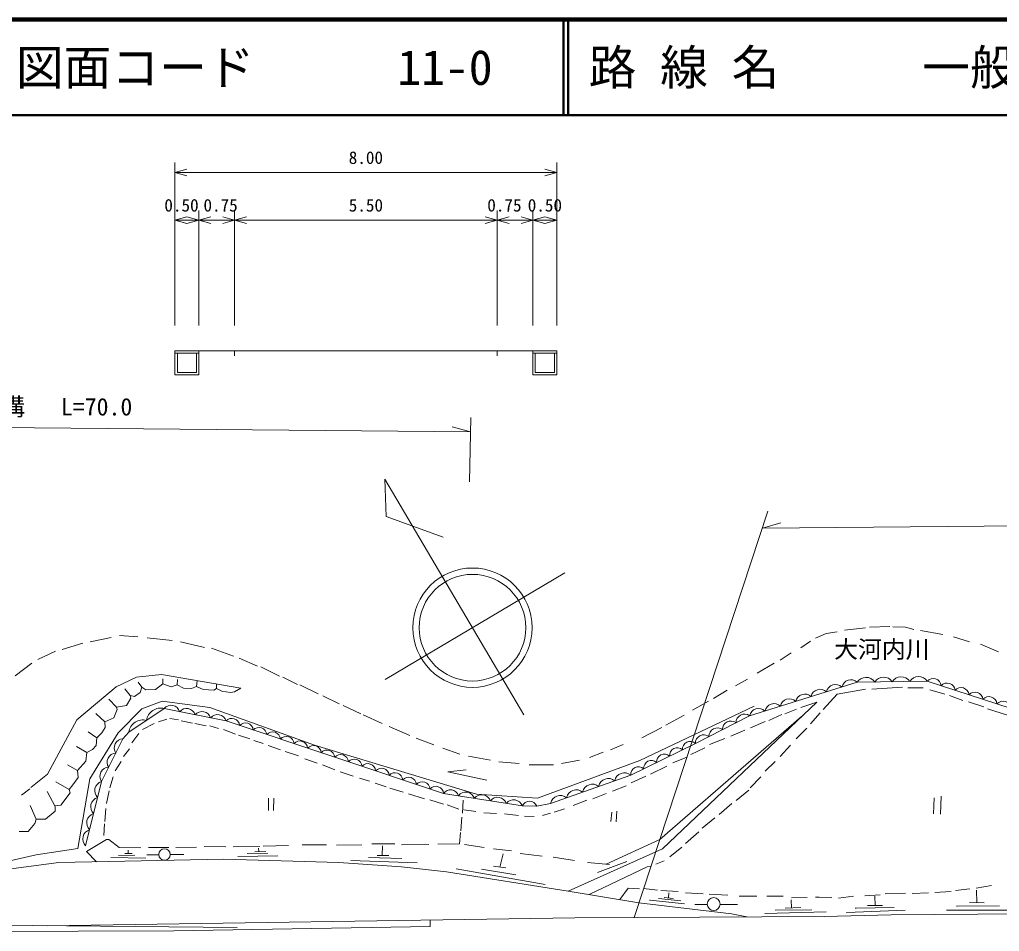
# Model space of a CAD drawing. Units: millimetres on the paper, enlarged 1000 times, with parts at other scales. Extents: x 40000 to 680000, y 20000 to 380000.
# Drawn here: x 120774 to 223416, y 284534 to 380000 of the extents above; entities that cross this region are included whole.
import ezdxf
from ezdxf.enums import TextEntityAlignment as Align

# ---------------------------------------------------------------- set-up
doc = ezdxf.new("R2010")
doc.units = ezdxf.units.MM
doc.header["$LTSCALE"] = 1000
for name, color, linetype, lineweight in [('M-TTL', 2, 'Continuous', 140), ('M-TTL-LINE', 7, 'Continuous', 50), ('M-TTL-TXT', 7, 'Continuous', 13), ('M-WORK', 1, 'Continuous', 13)]:
    doc.layers.add(name, color=color, linetype=linetype, lineweight=lineweight)
doc.styles.add('ＭＳ ゴシック', font='')
doc.styles.get('ＭＳ ゴシック').set_extended_font_data('MS Gothic')

msp = doc.modelspace()

# ---------------------------------------------------------------- linework, layer by layer
at = {"layer": 'M-TTL'}
msp.add_line((680000, 380000), (40000, 380000), dxfattribs=at)
at = {"layer": 'M-TTL-LINE'}
for p, q in [((177750, 380000), (177750, 370000)), ((178250, 380000), (178250, 370000)), ((40000, 370000), (680000, 370000))]:
    msp.add_line(p, q, dxfattribs=at)
at = {"layer": 'M-WORK'}
for p, q in [((137050, 347973), (137050, 365052)), ((177050, 347973), (177050, 365052)), ((137050, 363994), (138300, 364342)), ((137050, 363994), (177050, 363994)), ((137050, 363994), (138300, 363647)), ((177050, 363994), (175800, 364342)), ((177050, 363994), (175800, 363647)), ((137050, 359006), (138300, 359353)), ((139550, 359006), (138300, 359353)), ((139550, 347973), (139550, 360006)), ((139550, 359006), (140800, 359353)), ((143300, 359006), (142050, 359353)), ((143300, 347973), (143300, 360006)), ((143300, 359006), (144550, 359353)), ((170800, 359006), (169550, 359353)), ((170800, 347973), (170800, 360006)), ((170800, 359006), (172050, 359353)), ((174550, 359006), (173300, 359353)), ((174550, 347973), (174550, 360006)), ((174550, 359006), (175800, 359353)), ((177050, 359006), (175800, 359353)), ((137050, 359006), (139550, 359006)), ((137050, 359006), (138300, 358659)), ((139550, 359006), (138300, 358659)), ((139550, 359006), (143300, 359006)), ((139550, 359006), (140800, 358659)), ((143300, 359006), (142050, 358659)), ((143300, 359006), (170800, 359006)), ((143300, 359006), (144550, 358659)), ((170800, 359006), (169550, 358659)), ((170800, 359006), (174550, 359006)), ((170800, 359006), (172050, 358659)), ((174550, 359006), (173300, 358659)), ((174550, 359006), (177050, 359006)), ((174550, 359006), (175800, 358659)), ((177050, 359006), (175800, 358659)), ((143300, 345311), (137050, 345311)), ((137050, 345311), (137050, 342811)), ((139550, 345061), (137050, 345061)), ((137300, 345061), (137300, 343061)), ((139300, 343061), (139300, 345061)), ((139550, 342811), (139550, 345311)), ((143300, 345311), (170800, 345311)), ((143300, 345311), (143300, 344811)), ((170800, 345311), (177050, 345311)), ((170800, 345311), (170800, 344811)), ((174550, 342811), (174550, 345311)), ((174550, 345061), (177050, 345061)), ((174800, 343061), (174800, 345061)), ((176800, 345061), (176800, 343061)), ((177050, 345311), (177050, 342811)), ((137300, 343061), (139300, 343061)), ((176800, 343061), (174800, 343061)), ((137050, 342811), (139550, 342811)), ((177050, 342811), (174550, 342811)), ((168060, 338354), (167906, 331613)), ((98407, 337485), (168026, 336844)), ((168026, 336844), (166099, 337379)), ((199170, 328534), (185146, 285995)), ((198587, 326767), (326027, 327865)), ((198587, 326767), (200514, 327301)), ((159084, 310919), (177894, 322071)), ((207178, 316079), (209374, 316329)), ((209809, 316398), (211924, 316440)), ((128179, 314855), (130374, 315288)), ((131227, 315517), (133176, 315367)), ((134127, 315280), (136752, 315000)), ((215149, 316047), (217500, 315628)), ((218617, 315387), (220296, 314854)), ((125216, 314050), (127394, 314703)), ((137645, 314861), (140159, 314258)), ((140871, 314179), (143166, 313349)), ((202604, 314230), (203610, 314930)), ((221422, 314612), (223329, 313802)), ((122681, 313016), (124524, 313871)), ((143769, 313157), (145704, 312302)), ((200436, 312948), (201589, 313693)), ((120306, 311303), (122071, 312610)), ((146058, 312220), (147996, 311268)), ((198045, 311559), (199819, 312619)), ((148337, 311155), (149873, 310399)), ((150115, 310337), (152051, 309402)), ((195755, 310246), (197029, 310956)), ((210038, 309910), (213259, 310105)), ((213821, 310046), (215432, 310036)), ((152550, 309201), (154261, 308367)), ((193454, 308924), (194897, 309781)), ((216129, 309831), (217709, 309379)), ((218194, 309247), (219594, 308724)), ((130914, 308026), (130116, 308842)), ((154678, 308175), (156527, 307327)), ((191252, 307711), (192946, 308631)), ((220179, 308555), (221795, 308031)), ((156753, 307193), (158770, 306316)), ((188468, 306115), (190389, 307189)), ((199246, 306615), (200621, 307240)), ((200929, 307302), (202160, 307815)), ((203615, 306258), (204651, 307427)), ((222165, 307847), (224273, 307169)), ((133641, 305681), (134861, 306296)), ((135333, 306491), (136185, 306748)), ((136524, 306809), (137416, 306676)), ((137693, 306573), (138873, 306337)), ((139119, 306317), (140320, 306050)), ((140699, 306040), (141612, 305794)), ((159480, 305975), (161643, 305034)), ((185956, 304812), (188051, 305890)), ((197348, 305845), (198867, 306522)), ((132533, 304275), (133261, 305250)), ((142136, 305671), (143408, 305168)), ((143716, 305076), (144906, 304686)), ((195286, 304973), (196763, 305619)), ((202138, 304698), (203235, 305816)), ((145326, 304522), (146291, 304203)), ((146814, 303988), (148107, 303547)), ((162305, 304782), (164167, 304063)), ((182676, 303551), (183989, 304117)), ((193049, 304101), (194650, 304737)), ((200455, 302851), (201522, 304042)), ((131660, 302859), (132286, 303639)), ((148609, 303362), (149984, 302911)), ((165101, 303732), (166906, 303107)), ((167804, 302891), (170090, 302460)), ((180490, 302732), (181923, 303288)), ((191100, 303054), (192557, 303762)), ((130788, 301362), (131404, 302305)), ((150661, 302603), (151944, 302162)), ((152518, 301987), (153780, 301433)), ((170974, 302280), (173117, 302122)), ((174161, 301965), (176703, 301974)), ((177551, 302118), (179413, 302463)), ((186853, 301013), (188586, 301823)), ((189202, 302172), (190680, 302781)), ((198885, 301323), (199921, 302338)), ((154355, 301228), (155709, 300787)), ((184852, 300100), (186360, 300787)), ((130234, 299576), (130573, 300725)), ((156376, 300582), (157433, 300264)), ((158033, 300048), (159162, 299669)), ((182872, 299207), (184329, 299782)), ((197322, 299582), (198410, 300724)), ((120957, 298787), (121834, 299452)), ((129865, 297914), (130142, 299258)), ((159551, 299525), (160947, 299094)), ((161511, 298951), (163204, 298407)), ((180810, 298396), (182236, 298971)), ((195824, 298248), (197172, 299322)), ((217332, 298704), (217246, 296817)), ((146857, 298474), (146862, 297194)), ((147389, 297199), (147413, 298483)), ((163758, 298304), (165184, 297853)), ((165564, 297771), (166795, 297319)), ((167227, 298265), (167155, 296906)), ((178778, 297719), (180194, 298263)), ((194073, 296757), (195373, 297920)), ((216588, 298510), (216523, 296860)), ((129691, 296047), (129793, 297401)), ((167318, 297268), (168570, 297094)), ((169421, 296960), (170735, 296888)), ((171555, 296837), (173033, 296673)), ((175536, 296673), (176388, 296899)), ((176777, 297001), (177865, 297371)), ((182800, 297032), (182708, 296047)), ((183344, 297124), (183282, 296016)), ((129598, 294570), (129670, 295791)), ((167112, 296482), (167004, 295080)), ((173679, 296601), (174695, 296560)), ((192295, 295328), (193602, 296408)), ((166961, 294886), (166870, 293695)), ((190517, 293734), (191933, 294958)), ((150383, 293603), (152928, 293603)), ((153974, 293562), (156631, 293613)), ((157678, 293695), (160089, 293695)), ((160786, 293613), (163639, 293634)), ((164603, 293654), (166870, 293695)), ((167394, 293644), (169435, 293316)), ((131790, 292696), (132570, 292696)), ((132132, 292696), (132132, 293024)), ((135355, 292567), (134119, 292551)), ((134269, 293326), (136423, 293326)), ((136551, 292577), (137988, 292590)), ((137141, 293319), (139316, 293360)), ((140110, 293415), (142381, 293401)), ((143160, 293374), (145937, 293408)), ((144599, 292703), (146788, 292710)), ((145420, 292874), (146562, 292902)), ((145824, 292884), (145817, 293257)), ((146293, 293449), (148954, 293524)), ((158772, 292483), (158783, 293484)), ((170431, 293182), (172308, 292956)), ((171066, 291270), (171416, 292638)), ((173211, 292679), (175530, 292413)), ((188903, 292346), (190147, 293365)), ((130320, 292278), (133999, 292196)), ((131140, 292477), (132843, 292518)), ((143621, 292368), (147828, 292450)), ((155458, 291945), (162414, 291709)), ((157336, 292273), (160804, 292150)), ((158239, 292478), (159460, 292489)), ((176679, 292310), (178895, 291951)), ((180259, 291736), (182568, 291538)), ((181316, 290697), (184394, 291866)), ((187432, 291559), (188280, 291935)), ((166501, 291089), (175827, 289427)), ((169158, 291058), (172749, 290453)), ((170431, 291346), (171723, 291192)), ((186142, 289016), (187595, 288840)), ((187954, 288799), (189780, 288727)), ((188735, 288032), (188801, 288575)), ((190519, 288583), (192396, 288460)), ((193012, 288430), (194961, 288317)), ((211459, 288460), (213562, 288522)), ((214270, 288501), (215994, 288563)), ((216660, 288594), (218374, 288727)), ((218825, 288799), (220323, 288973)), ((220990, 289066), (222590, 289322)), ((221042, 287535), (221019, 288837)), ((187694, 287975), (190026, 287729)), ((188281, 288077), (189227, 287983)), ((196141, 288235), (198008, 288235)), ((199055, 288214), (200768, 288214)), ((201638, 286996), (201592, 287846)), ((201640, 288060), (203292, 288070)), ((206544, 288029), (208145, 288224)), ((209304, 288245), (210925, 288378)), ((210397, 287250), (210361, 288234)), ((220290, 287542), (221836, 287528)), ((192810, 287366), (191503, 287337)), ((194153, 287335), (195975, 287346)), ((198829, 286410), (205254, 286574)), ((199910, 286743), (203772, 286793)), ((200972, 286975), (202609, 287025)), ((209591, 287241), (211168, 287258)), ((212089, 286261), (230058, 286422)), ((217873, 286762), (224676, 286753)), ((123679, 285121), (178956, 285961)), ((110170, 285254), (143554, 284925))]:
    msp.add_line(p, q, dxfattribs=at)
for points in [[(173609, 307210), (159026, 331877), (159163, 327965), (165162, 325803)], [(212264, 316425), (213567, 316396), (214462, 316156)], [(204144, 315237), (205269, 315721), (206414, 315908)], [(121940, 299603), (123701, 300999), (126759, 306668), (130889, 310138), (133025, 311143), (135651, 311420), (143944, 309987)], [(227543, 306931), (215851, 310734), (208524, 310615), (197245, 307107), (191563, 304214), (184791, 300904), (176393, 297941), (174955, 297646), (173445, 297668), (166734, 298743), (165192, 298969), (142397, 306563), (135922, 307860), (132218, 305401), (131603, 304684), (129363, 300233), (127694, 293489)], [(132350, 309234), (132801, 309138), (133408, 309553), (133563, 310092), (133212, 310630)], [(133563, 310092), (133987, 309818), (134997, 309877), (135790, 310438), (135790, 310972)], [(135790, 310438), (136645, 310123), (137288, 310335), (137329, 310910)], [(137288, 310335), (137938, 310007), (138791, 309975), (139311, 310180), (139374, 310777)], [(139311, 310180), (140006, 309848), (141114, 309793), (141415, 309978), (141410, 310425)], [(141415, 309978), (141948, 309670), (142851, 309540), (143296, 309608), (143944, 309987)], [(130914, 308026), (131981, 308185), (132423, 308970), (132350, 309234), (131807, 309923)], [(204949, 307756), (206416, 309377), (209371, 309879)], [(108541, 289368), (122503, 292558), (126858, 293220), (128135, 300499), (131089, 305320), (133572, 307844), (135716, 308655), (140692, 307993), (151661, 304042), (168631, 298887), (175033, 298467), (185746, 302421), (197710, 308112)], [(202622, 307969), (204274, 308533), (188135, 293187), (178251, 288754), (165496, 290783), (160771, 291283), (154215, 291760), (142134, 292083), (124867, 291737), (119073, 290990)], [(129696, 306476), (130631, 306904), (130986, 307771), (130914, 308026)], [(128871, 304784), (129377, 305322), (129733, 305883), (129696, 306476), (128766, 307356)], [(182212, 291568), (187835, 294151), (197669, 302680), (202701, 307038)], [(127831, 303256), (128410, 303571), (128793, 303986), (128871, 304784), (127950, 305431)], [(126855, 301391), (127712, 302372), (127831, 303256), (126723, 303886)], [(125962, 299385), (126358, 299882), (126919, 300662), (126855, 301391), (125793, 301966)], [(169724, 300370), (165619, 301233), (167546, 301463)], [(124467, 297666), (125104, 297734), (126057, 299029), (125962, 299385), (124566, 300178)], [(122505, 296284), (123481, 296280), (124493, 297119), (124489, 297625), (123654, 299171)], [(120727, 294989), (121662, 294998), (122368, 295819), (122505, 296284), (121880, 297702)], [(128831, 291816), (127784, 292902), (129871, 294167), (130137, 294160), (131197, 293319), (133482, 293298)], [(180447, 288389), (186526, 291302), (186916, 291364)], [(178251, 288754), (185651, 287526), (195358, 286377), (196962, 286059)], [(183645, 287859), (184527, 289066), (185697, 288994)], [(186757, 287790), (186846, 287790), (190443, 287407)], [(204144, 288101), (204544, 288101), (205867, 288081)], [(207388, 286524), (207447, 286524), (213544, 286747)], [(208304, 286962), (208400, 286962), (212408, 287021)], [(218936, 287191), (218990, 287191), (223409, 287195)], [(96005, 286149), (95904, 285533), (104460, 284940), (116857, 284534), (136948, 284587), (163789, 285035), (163782, 285731)], [(178956, 285961), (205056, 286103), (212089, 286261)]]:
    msp.add_lwpolyline(points, dxfattribs=at)
for centre, radius in [((168216, 316333), 6247), ((168216, 316333), 5584), ((135953, 292580), 598), ((193483, 287394), 673)]:
    msp.add_circle(centre, radius, dxfattribs=at)
for centre, radius, start, end in [((209450, 310041), 1089, 33.67223, 148.18266), ((211281, 310071), 1089, 33.67223, 148.18266), ((213113, 310101), 1089, 33.67223, 148.18266), ((214945, 310130), 1089, 33.67223, 148.18266), ((216477, 310173), 840, 5.87854, 138.08585), ((206244, 309423), 962, 45.97306, 168.58236), ((207856, 309924), 962, 45.97306, 168.58236), ((217938, 309697), 840, 5.87854, 138.08585), ((219400, 309222), 840, 5.87854, 138.08585), ((203022, 308420), 962, 45.97306, 168.58236), ((204633, 308922), 962, 45.97306, 168.58236), ((220861, 308747), 840, 5.87854, 138.08585), ((222322, 308271), 840, 5.87854, 138.08585), ((136646, 307275), 931, 16.26904, 141.08357), ((199799, 307418), 962, 45.97306, 168.58236), ((201411, 307919), 962, 45.97306, 168.58236), ((223784, 307796), 840, 5.87854, 138.08585), ((135540, 306424), 1485, 75.13105, 172.01782), ((138265, 306951), 931, 16.26904, 141.08357), ((139884, 306626), 931, 16.26904, 141.08357), ((141503, 306302), 931, 16.26904, 141.08357), ((196710, 306402), 885, 52.78722, 181.18057), ((198188, 306917), 962, 45.97306, 168.58236), ((133688, 305195), 1485, 75.13105, 172.01782), ((143010, 306028), 814, 4.25508, 138.89535), ((144435, 305553), 814, 4.25508, 138.89535), ((145859, 305079), 814, 4.25508, 138.89535), ((195289, 305679), 885, 52.78722, 181.18057), ((147284, 304604), 814, 4.25508, 138.89535), ((148709, 304130), 814, 4.25508, 138.89535), ((192448, 304232), 885, 52.78722, 181.18057), ((193869, 304956), 885, 52.78722, 181.18057), ((131622, 303745), 940, 91.17995, 215.38497), ((150134, 303655), 814, 4.25508, 138.89535), ((151558, 303180), 814, 4.25508, 138.89535), ((191025, 303597), 818, 48.93054, 183.165), ((130875, 302261), 940, 91.17995, 215.38497), ((152983, 302706), 814, 4.25508, 138.89535), ((154408, 302231), 814, 4.25508, 138.89535), ((188316, 302273), 818, 48.93054, 183.165), ((189671, 302935), 818, 48.93054, 183.165), ((155833, 301756), 814, 4.25508, 138.89535), ((157257, 301282), 814, 4.25508, 138.89535), ((186962, 301611), 818, 48.93054, 183.165), ((130129, 300778), 940, 91.17995, 215.38497), ((158682, 300807), 814, 4.25508, 138.89535), ((160107, 300333), 814, 4.25508, 138.89535), ((184132, 300096), 1043, 50.80981, 168.05658), ((185608, 300949), 818, 48.93054, 183.165), ((129644, 299269), 1004, 106.24698, 225.96089), ((161531, 299858), 814, 4.25508, 138.89535), ((162956, 299383), 814, 4.25508, 138.89535), ((164381, 298909), 814, 4.25508, 138.89535), ((180772, 298910), 1043, 50.80981, 168.05658), ((182452, 299503), 1043, 50.80981, 168.05658), ((165912, 298502), 857, 16.27473, 147.01656), ((167499, 298143), 972, 19.94249, 141.86019), ((169176, 297874), 972, 19.94249, 141.86019), ((177413, 297725), 1043, 50.80981, 168.05658), ((179093, 298318), 1043, 50.80981, 168.05658), ((129226, 297583), 1004, 106.24698, 225.96089), ((170854, 297605), 972, 19.94249, 141.86019), ((172532, 297336), 972, 19.94249, 141.86019), ((174195, 297337), 820, 22.14526, 156.21783), ((128809, 295897), 1004, 106.24698, 225.96089), ((128392, 294211), 1004, 106.24698, 225.96089)]:
    msp.add_arc(centre, radius, start, end, dxfattribs=at)

# ---------------------------------------------------------------- texts
at = {"layer": 'M-TTL-TXT', "style": 'ＭＳ ゴシック'}
for s, p in [('図面コード      11-0', (120380, 375000)), ('路 線 名      一般県道長門秋芳線', (180380, 375000))]:
    msp.add_text(s, height=3666, dxfattribs=at).set_placement(p, align=Align.MIDDLE_LEFT)
at = {"layer": 'M-WORK', "style": 'ＭＳ ゴシック'}
for s, p in [('8.00', (157050, 364494)), ('0.50', (137733, 359506)), ('0.75', (141830, 359506)), ('5.50', (157050, 359506)), ('0.75', (171563, 359506)), ('0.50', (175800, 359506))]:
    msp.add_text(s, height=1320, dxfattribs=at).set_placement(p, align=Align.BOTTOM_CENTER)
for s, p in [('側溝 \u3000L=70.0', (116354, 338000)), ('大河内川', (206094, 312613))]:
    msp.add_text(s, height=1833, dxfattribs=at).set_placement(p, align=Align.BOTTOM_LEFT)

doc.saveas('drawing.dxf')
